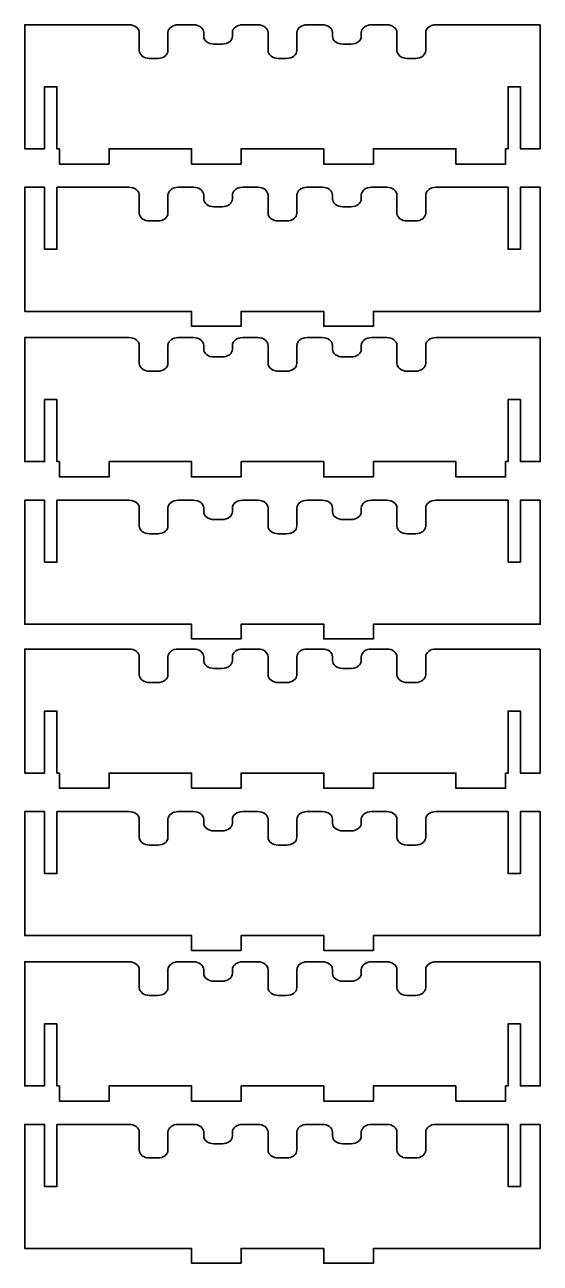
# Model space of a CAD drawing. Header units: inches. Extents: x 16 to 752, y -484 to -13.
# Drawn here: x 16.2 to 120.2, y -483.1 to -233.4 of the extents above; entities that cross this region are included whole.
import ezdxf

# ---------------------------------------------------------------- set-up
doc = ezdxf.new("R2010")
doc.units = ezdxf.units.IN
doc.header["$MEASUREMENT"] = 0
doc.layers.add('Capa 1', color=7, linetype='Continuous')

msp = doc.modelspace()

# ---------------------------------------------------------------- linework, layer by layer
at = {"layer": 'Capa 1', "color": 250, "lineweight": 35, "true_color": 0x1c1c1b}
for points, knots in [([(120.2, -233.4), (120.2, -233.4), (120.2, -258.4), (120.2, -258.4), (120.2, -258.4), (116.2, -258.4), (116.2, -258.4), (116.2, -258.4), (116.2, -245.9), (116.2, -245.9), (116.2, -245.9), (113.7, -245.9), (113.7, -245.9), (113.7, -245.9), (113.7, -258.4), (113.7, -258.4), (113.7, -258.4), (113.2, -258.4), (113.2, -258.4), (113.2, -258.4), (113.2, -261.49), (113.2, -261.49), (113.2, -261.49), (103.2, -261.49), (103.2, -261.49), (103.2, -261.49), (103.2, -258.4), (103.2, -258.4), (103.2, -258.4), (86.53, -258.4), (86.53, -258.4), (86.53, -258.4), (86.53, -261.49), (86.53, -261.49), (86.53, -261.49), (76.53, -261.49), (76.53, -261.49), (76.53, -261.49), (76.53, -258.4), (76.53, -258.4), (76.53, -258.4), (59.86, -258.4), (59.86, -258.4), (59.86, -258.4), (59.86, -261.49), (59.86, -261.49), (59.86, -261.49), (49.87, -261.49), (49.87, -261.49), (49.87, -261.49), (49.87, -258.4), (49.87, -258.4), (49.87, -258.4), (33.2, -258.4), (33.2, -258.4), (33.2, -258.4), (33.2, -261.49), (33.2, -261.49), (33.2, -261.49), (23.2, -261.49), (23.2, -261.49), (23.2, -261.49), (23.2, -258.4), (23.2, -258.4), (23.2, -258.4), (22.7, -258.4), (22.7, -258.4), (22.7, -258.4), (22.7, -245.9), (22.7, -245.9), (22.7, -245.9), (20.2, -245.9), (20.2, -245.9), (20.2, -245.9), (20.2, -258.4), (20.2, -258.4), (20.2, -258.4), (16.2, -258.4), (16.2, -258.4), (16.2, -258.4), (16.2, -233.4), (16.2, -233.4), (16.2, -233.4), (37.23, -233.4), (37.23, -233.4), (38.37, -233.4), (39.3, -234.1), (39.3, -234.96), (39.3, -234.96), (39.3, -238.61), (39.3, -238.61), (39.3, -239.47), (40.23, -240.18), (41.37, -240.18), (41.37, -240.18), (43.03, -240.18), (43.03, -240.18), (44.18, -240.18), (45.1, -239.47), (45.1, -238.61), (45.1, -238.61), (45.1, -234.96), (45.1, -234.96), (45.1, -234.1), (46.03, -233.4), (47.17, -233.4), (47.17, -233.4), (50.23, -233.4), (50.23, -233.4), (51.37, -233.4), (52.3, -234.1), (52.3, -234.96), (52.3, -234.96), (52.3, -235.74), (52.3, -235.74), (52.3, -236.61), (53.23, -237.31), (54.37, -237.31), (54.37, -237.31), (56.03, -237.31), (56.03, -237.31), (57.18, -237.31), (58.1, -236.61), (58.1, -235.74), (58.1, -235.74), (58.1, -234.96), (58.1, -234.96), (58.1, -234.1), (59.03, -233.4), (60.17, -233.4), (60.17, -233.4), (63.23, -233.4), (63.23, -233.4), (64.37, -233.4), (65.29, -234.1), (65.29, -234.96), (65.29, -234.96), (65.29, -238.61), (65.29, -238.61), (65.29, -239.47), (66.22, -240.18), (67.36, -240.18), (67.36, -240.18), (69.03, -240.18), (69.03, -240.18), (70.17, -240.18), (71.1, -239.47), (71.1, -238.61), (71.1, -238.61), (71.1, -234.96), (71.1, -234.96), (71.1, -234.1), (72.02, -233.4), (73.17, -233.4), (73.17, -233.4), (76.23, -233.4), (76.23, -233.4), (77.37, -233.4), (78.29, -234.1), (78.29, -234.96), (78.29, -234.96), (78.29, -235.74), (78.29, -235.74), (78.29, -236.61), (79.22, -237.31), (80.36, -237.31), (80.36, -237.31), (82.03, -237.31), (82.03, -237.31), (83.17, -237.31), (84.1, -236.61), (84.1, -235.74), (84.1, -235.74), (84.1, -234.96), (84.1, -234.96), (84.1, -234.1), (85.02, -233.4), (86.17, -233.4), (86.17, -233.4), (89.23, -233.4), (89.23, -233.4), (90.37, -233.4), (91.29, -234.1), (91.29, -234.96), (91.29, -234.96), (91.29, -238.61), (91.29, -238.61), (91.29, -239.47), (92.22, -240.18), (93.36, -240.18), (93.36, -240.18), (95.03, -240.18), (95.03, -240.18), (96.17, -240.18), (97.1, -239.47), (97.1, -238.61), (97.1, -238.61), (97.1, -234.96), (97.1, -234.96), (97.1, -234.1), (98.02, -233.4), (99.17, -233.4), (99.17, -233.4), (120.2, -233.4), (120.2, -233.4)], [0, 0, 0, 0, 1, 1, 1, 2, 2, 2, 3, 3, 3, 4, 4, 4, 5, 5, 5, 6, 6, 6, 7, 7, 7, 8, 8, 8, 9, 9, 9, 10, 10, 10, 11, 11, 11, 12, 12, 12, 13, 13, 13, 14, 14, 14, 15, 15, 15, 16, 16, 16, 17, 17, 17, 18, 18, 18, 19, 19, 19, 20, 20, 20, 21, 21, 21, 22, 22, 22, 23, 23, 23, 24, 24, 24, 25, 25, 25, 26, 26, 26, 27, 27, 27, 28, 28, 28, 29, 29, 29, 30, 30, 30, 31, 31, 31, 32, 32, 32, 33, 33, 33, 34, 34, 34, 35, 35, 35, 36, 36, 36, 37, 37, 37, 38, 38, 38, 39, 39, 39, 40, 40, 40, 41, 41, 41, 42, 42, 42, 43, 43, 43, 44, 44, 44, 45, 45, 45, 46, 46, 46, 47, 47, 47, 48, 48, 48, 49, 49, 49, 50, 50, 50, 51, 51, 51, 52, 52, 52, 53, 53, 53, 54, 54, 54, 55, 55, 55, 56, 56, 56, 57, 57, 57, 58, 58, 58, 59, 59, 59, 60, 60, 60, 61, 61, 61, 62, 62, 62, 63, 63, 63, 64, 64, 64, 65, 65, 65, 66, 66, 66, 67, 67, 67, 68, 68, 68, 68]), ([(120.2, -266.17), (120.2, -266.17), (120.2, -291.18), (120.2, -291.18), (120.2, -291.18), (86.53, -291.18), (86.53, -291.18), (86.53, -291.18), (86.53, -294.16), (86.53, -294.16), (86.53, -294.16), (76.53, -294.16), (76.53, -294.16), (76.53, -294.16), (76.53, -291.18), (76.53, -291.18), (76.53, -291.18), (59.86, -291.18), (59.86, -291.18), (59.86, -291.18), (59.86, -294.16), (59.86, -294.16), (59.86, -294.16), (49.87, -294.16), (49.87, -294.16), (49.87, -294.16), (49.87, -291.18), (49.87, -291.18), (49.87, -291.18), (16.2, -291.18), (16.2, -291.18), (16.2, -291.18), (16.2, -266.17), (16.2, -266.17), (16.2, -266.17), (20.2, -266.17), (20.2, -266.17), (20.2, -266.17), (20.2, -278.67), (20.2, -278.67), (20.2, -278.67), (22.7, -278.67), (22.7, -278.67), (22.7, -278.67), (22.7, -266.17), (22.7, -266.17), (22.7, -266.17), (37.23, -266.17), (37.23, -266.17), (38.37, -266.17), (39.3, -266.87), (39.3, -267.74), (39.3, -267.74), (39.3, -271.39), (39.3, -271.39), (39.3, -272.25), (40.23, -272.95), (41.37, -272.95), (41.37, -272.95), (43.03, -272.95), (43.03, -272.95), (44.18, -272.95), (45.1, -272.25), (45.1, -271.39), (45.1, -271.39), (45.1, -267.74), (45.1, -267.74), (45.1, -266.87), (46.03, -266.17), (47.17, -266.17), (47.17, -266.17), (50.23, -266.17), (50.23, -266.17), (51.37, -266.17), (52.3, -266.87), (52.3, -267.74), (52.3, -267.74), (52.3, -268.52), (52.3, -268.52), (52.3, -269.38), (53.23, -270.08), (54.37, -270.08), (54.37, -270.08), (56.03, -270.08), (56.03, -270.08), (57.18, -270.08), (58.1, -269.38), (58.1, -268.52), (58.1, -268.52), (58.1, -267.74), (58.1, -267.74), (58.1, -266.87), (59.03, -266.17), (60.17, -266.17), (60.17, -266.17), (63.23, -266.17), (63.23, -266.17), (64.37, -266.17), (65.29, -266.87), (65.29, -267.74), (65.29, -267.74), (65.29, -271.39), (65.29, -271.39), (65.29, -272.25), (66.22, -272.95), (67.36, -272.95), (67.36, -272.95), (69.03, -272.95), (69.03, -272.95), (70.17, -272.95), (71.1, -272.25), (71.1, -271.39), (71.1, -271.39), (71.1, -267.74), (71.1, -267.74), (71.1, -266.87), (72.02, -266.17), (73.17, -266.17), (73.17, -266.17), (76.23, -266.17), (76.23, -266.17), (77.37, -266.17), (78.29, -266.87), (78.29, -267.74), (78.29, -267.74), (78.29, -268.52), (78.29, -268.52), (78.29, -269.38), (79.22, -270.08), (80.36, -270.08), (80.36, -270.08), (82.03, -270.08), (82.03, -270.08), (83.17, -270.08), (84.1, -269.38), (84.1, -268.52), (84.1, -268.52), (84.1, -267.74), (84.1, -267.74), (84.1, -266.87), (85.02, -266.17), (86.17, -266.17), (86.17, -266.17), (89.23, -266.17), (89.23, -266.17), (90.37, -266.17), (91.29, -266.87), (91.29, -267.74), (91.29, -267.74), (91.29, -271.39), (91.29, -271.39), (91.29, -272.25), (92.22, -272.95), (93.36, -272.95), (93.36, -272.95), (95.03, -272.95), (95.03, -272.95), (96.17, -272.95), (97.1, -272.25), (97.1, -271.39), (97.1, -271.39), (97.1, -267.74), (97.1, -267.74), (97.1, -266.87), (98.02, -266.17), (99.17, -266.17), (99.17, -266.17), (113.7, -266.17), (113.7, -266.17), (113.7, -266.17), (113.7, -278.67), (113.7, -278.67), (113.7, -278.67), (116.2, -278.67), (116.2, -278.67), (116.2, -278.67), (116.2, -266.17), (116.2, -266.17), (116.2, -266.17), (120.2, -266.17), (120.2, -266.17)], [0, 0, 0, 0, 1, 1, 1, 2, 2, 2, 3, 3, 3, 4, 4, 4, 5, 5, 5, 6, 6, 6, 7, 7, 7, 8, 8, 8, 9, 9, 9, 10, 10, 10, 11, 11, 11, 12, 12, 12, 13, 13, 13, 14, 14, 14, 15, 15, 15, 16, 16, 16, 17, 17, 17, 18, 18, 18, 19, 19, 19, 20, 20, 20, 21, 21, 21, 22, 22, 22, 23, 23, 23, 24, 24, 24, 25, 25, 25, 26, 26, 26, 27, 27, 27, 28, 28, 28, 29, 29, 29, 30, 30, 30, 31, 31, 31, 32, 32, 32, 33, 33, 33, 34, 34, 34, 35, 35, 35, 36, 36, 36, 37, 37, 37, 38, 38, 38, 39, 39, 39, 40, 40, 40, 41, 41, 41, 42, 42, 42, 43, 43, 43, 44, 44, 44, 45, 45, 45, 46, 46, 46, 47, 47, 47, 48, 48, 48, 49, 49, 49, 50, 50, 50, 51, 51, 51, 52, 52, 52, 53, 53, 53, 54, 54, 54, 55, 55, 55, 56, 56, 56, 57, 57, 57, 58, 58, 58, 59, 59, 59, 60, 60, 60, 60]), ([(120.2, -296.46), (120.2, -296.46), (120.2, -321.46), (120.2, -321.46), (120.2, -321.46), (116.2, -321.46), (116.2, -321.46), (116.2, -321.46), (116.2, -308.96), (116.2, -308.96), (116.2, -308.96), (113.7, -308.96), (113.7, -308.96), (113.7, -308.96), (113.7, -321.46), (113.7, -321.46), (113.7, -321.46), (113.2, -321.46), (113.2, -321.46), (113.2, -321.46), (113.2, -324.55), (113.2, -324.55), (113.2, -324.55), (103.2, -324.55), (103.2, -324.55), (103.2, -324.55), (103.2, -321.46), (103.2, -321.46), (103.2, -321.46), (86.53, -321.46), (86.53, -321.46), (86.53, -321.46), (86.53, -324.55), (86.53, -324.55), (86.53, -324.55), (76.53, -324.55), (76.53, -324.55), (76.53, -324.55), (76.53, -321.46), (76.53, -321.46), (76.53, -321.46), (59.86, -321.46), (59.86, -321.46), (59.86, -321.46), (59.86, -324.55), (59.86, -324.55), (59.86, -324.55), (49.87, -324.55), (49.87, -324.55), (49.87, -324.55), (49.87, -321.46), (49.87, -321.46), (49.87, -321.46), (33.2, -321.46), (33.2, -321.46), (33.2, -321.46), (33.2, -324.55), (33.2, -324.55), (33.2, -324.55), (23.2, -324.55), (23.2, -324.55), (23.2, -324.55), (23.2, -321.46), (23.2, -321.46), (23.2, -321.46), (22.7, -321.46), (22.7, -321.46), (22.7, -321.46), (22.7, -308.96), (22.7, -308.96), (22.7, -308.96), (20.2, -308.96), (20.2, -308.96), (20.2, -308.96), (20.2, -321.46), (20.2, -321.46), (20.2, -321.46), (16.2, -321.46), (16.2, -321.46), (16.2, -321.46), (16.2, -296.46), (16.2, -296.46), (16.2, -296.46), (37.23, -296.46), (37.23, -296.46), (38.37, -296.46), (39.3, -297.16), (39.3, -298.03), (39.3, -298.03), (39.3, -301.67), (39.3, -301.67), (39.3, -302.53), (40.23, -303.24), (41.37, -303.24), (41.37, -303.24), (43.03, -303.24), (43.03, -303.24), (44.18, -303.24), (45.1, -302.53), (45.1, -301.67), (45.1, -301.67), (45.1, -298.03), (45.1, -298.03), (45.1, -297.16), (46.03, -296.46), (47.17, -296.46), (47.17, -296.46), (50.23, -296.46), (50.23, -296.46), (51.37, -296.46), (52.3, -297.16), (52.3, -298.03), (52.3, -298.03), (52.3, -298.8), (52.3, -298.8), (52.3, -299.67), (53.23, -300.37), (54.37, -300.37), (54.37, -300.37), (56.03, -300.37), (56.03, -300.37), (57.18, -300.37), (58.1, -299.67), (58.1, -298.8), (58.1, -298.8), (58.1, -298.03), (58.1, -298.03), (58.1, -297.16), (59.03, -296.46), (60.17, -296.46), (60.17, -296.46), (63.23, -296.46), (63.23, -296.46), (64.37, -296.46), (65.29, -297.16), (65.29, -298.03), (65.29, -298.03), (65.29, -301.67), (65.29, -301.67), (65.29, -302.53), (66.22, -303.24), (67.36, -303.24), (67.36, -303.24), (69.03, -303.24), (69.03, -303.24), (70.17, -303.24), (71.1, -302.53), (71.1, -301.67), (71.1, -301.67), (71.1, -298.03), (71.1, -298.03), (71.1, -297.16), (72.02, -296.46), (73.17, -296.46), (73.17, -296.46), (76.23, -296.46), (76.23, -296.46), (77.37, -296.46), (78.29, -297.16), (78.29, -298.03), (78.29, -298.03), (78.29, -298.8), (78.29, -298.8), (78.29, -299.67), (79.22, -300.37), (80.36, -300.37), (80.36, -300.37), (82.03, -300.37), (82.03, -300.37), (83.17, -300.37), (84.1, -299.67), (84.1, -298.8), (84.1, -298.8), (84.1, -298.03), (84.1, -298.03), (84.1, -297.16), (85.02, -296.46), (86.17, -296.46), (86.17, -296.46), (89.23, -296.46), (89.23, -296.46), (90.37, -296.46), (91.29, -297.16), (91.29, -298.03), (91.29, -298.03), (91.29, -301.67), (91.29, -301.67), (91.29, -302.53), (92.22, -303.24), (93.36, -303.24), (93.36, -303.24), (95.03, -303.24), (95.03, -303.24), (96.17, -303.24), (97.1, -302.53), (97.1, -301.67), (97.1, -301.67), (97.1, -298.03), (97.1, -298.03), (97.1, -297.16), (98.02, -296.46), (99.17, -296.46), (99.17, -296.46), (120.2, -296.46), (120.2, -296.46)], [0, 0, 0, 0, 1, 1, 1, 2, 2, 2, 3, 3, 3, 4, 4, 4, 5, 5, 5, 6, 6, 6, 7, 7, 7, 8, 8, 8, 9, 9, 9, 10, 10, 10, 11, 11, 11, 12, 12, 12, 13, 13, 13, 14, 14, 14, 15, 15, 15, 16, 16, 16, 17, 17, 17, 18, 18, 18, 19, 19, 19, 20, 20, 20, 21, 21, 21, 22, 22, 22, 23, 23, 23, 24, 24, 24, 25, 25, 25, 26, 26, 26, 27, 27, 27, 28, 28, 28, 29, 29, 29, 30, 30, 30, 31, 31, 31, 32, 32, 32, 33, 33, 33, 34, 34, 34, 35, 35, 35, 36, 36, 36, 37, 37, 37, 38, 38, 38, 39, 39, 39, 40, 40, 40, 41, 41, 41, 42, 42, 42, 43, 43, 43, 44, 44, 44, 45, 45, 45, 46, 46, 46, 47, 47, 47, 48, 48, 48, 49, 49, 49, 50, 50, 50, 51, 51, 51, 52, 52, 52, 53, 53, 53, 54, 54, 54, 55, 55, 55, 56, 56, 56, 57, 57, 57, 58, 58, 58, 59, 59, 59, 60, 60, 60, 61, 61, 61, 62, 62, 62, 63, 63, 63, 64, 64, 64, 65, 65, 65, 66, 66, 66, 67, 67, 67, 68, 68, 68, 68]), ([(120.2, -329.24), (120.2, -329.24), (120.2, -354.24), (120.2, -354.24), (120.2, -354.24), (86.53, -354.24), (86.53, -354.24), (86.53, -354.24), (86.53, -357.22), (86.53, -357.22), (86.53, -357.22), (76.53, -357.22), (76.53, -357.22), (76.53, -357.22), (76.53, -354.24), (76.53, -354.24), (76.53, -354.24), (59.86, -354.24), (59.86, -354.24), (59.86, -354.24), (59.86, -357.22), (59.86, -357.22), (59.86, -357.22), (49.87, -357.22), (49.87, -357.22), (49.87, -357.22), (49.87, -354.24), (49.87, -354.24), (49.87, -354.24), (16.2, -354.24), (16.2, -354.24), (16.2, -354.24), (16.2, -329.24), (16.2, -329.24), (16.2, -329.24), (20.2, -329.24), (20.2, -329.24), (20.2, -329.24), (20.2, -341.73), (20.2, -341.73), (20.2, -341.73), (22.7, -341.73), (22.7, -341.73), (22.7, -341.73), (22.7, -329.24), (22.7, -329.24), (22.7, -329.24), (37.23, -329.24), (37.23, -329.24), (38.37, -329.24), (39.3, -329.93), (39.3, -330.8), (39.3, -330.8), (39.3, -334.45), (39.3, -334.45), (39.3, -335.31), (40.23, -336.01), (41.37, -336.01), (41.37, -336.01), (43.03, -336.01), (43.03, -336.01), (44.18, -336.01), (45.1, -335.31), (45.1, -334.45), (45.1, -334.45), (45.1, -330.8), (45.1, -330.8), (45.1, -329.93), (46.03, -329.24), (47.17, -329.24), (47.17, -329.24), (50.23, -329.24), (50.23, -329.24), (51.37, -329.24), (52.3, -329.93), (52.3, -330.8), (52.3, -330.8), (52.3, -331.58), (52.3, -331.58), (52.3, -332.44), (53.23, -333.14), (54.37, -333.14), (54.37, -333.14), (56.03, -333.14), (56.03, -333.14), (57.18, -333.14), (58.1, -332.44), (58.1, -331.58), (58.1, -331.58), (58.1, -330.8), (58.1, -330.8), (58.1, -329.93), (59.03, -329.24), (60.17, -329.24), (60.17, -329.24), (63.23, -329.24), (63.23, -329.24), (64.37, -329.24), (65.29, -329.93), (65.29, -330.8), (65.29, -330.8), (65.29, -334.45), (65.29, -334.45), (65.29, -335.31), (66.22, -336.01), (67.36, -336.01), (67.36, -336.01), (69.03, -336.01), (69.03, -336.01), (70.17, -336.01), (71.1, -335.31), (71.1, -334.45), (71.1, -334.45), (71.1, -330.8), (71.1, -330.8), (71.1, -329.93), (72.02, -329.24), (73.17, -329.24), (73.17, -329.24), (76.23, -329.24), (76.23, -329.24), (77.37, -329.24), (78.29, -329.93), (78.29, -330.8), (78.29, -330.8), (78.29, -331.58), (78.29, -331.58), (78.29, -332.44), (79.22, -333.14), (80.36, -333.14), (80.36, -333.14), (82.03, -333.14), (82.03, -333.14), (83.17, -333.14), (84.1, -332.44), (84.1, -331.58), (84.1, -331.58), (84.1, -330.8), (84.1, -330.8), (84.1, -329.93), (85.02, -329.24), (86.17, -329.24), (86.17, -329.24), (89.23, -329.24), (89.23, -329.24), (90.37, -329.24), (91.29, -329.93), (91.29, -330.8), (91.29, -330.8), (91.29, -334.45), (91.29, -334.45), (91.29, -335.31), (92.22, -336.01), (93.36, -336.01), (93.36, -336.01), (95.03, -336.01), (95.03, -336.01), (96.17, -336.01), (97.1, -335.31), (97.1, -334.45), (97.1, -334.45), (97.1, -330.8), (97.1, -330.8), (97.1, -329.93), (98.02, -329.24), (99.17, -329.24), (99.17, -329.24), (113.7, -329.24), (113.7, -329.24), (113.7, -329.24), (113.7, -341.73), (113.7, -341.73), (113.7, -341.73), (116.2, -341.73), (116.2, -341.73), (116.2, -341.73), (116.2, -329.24), (116.2, -329.24), (116.2, -329.24), (120.2, -329.24), (120.2, -329.24)], [0, 0, 0, 0, 1, 1, 1, 2, 2, 2, 3, 3, 3, 4, 4, 4, 5, 5, 5, 6, 6, 6, 7, 7, 7, 8, 8, 8, 9, 9, 9, 10, 10, 10, 11, 11, 11, 12, 12, 12, 13, 13, 13, 14, 14, 14, 15, 15, 15, 16, 16, 16, 17, 17, 17, 18, 18, 18, 19, 19, 19, 20, 20, 20, 21, 21, 21, 22, 22, 22, 23, 23, 23, 24, 24, 24, 25, 25, 25, 26, 26, 26, 27, 27, 27, 28, 28, 28, 29, 29, 29, 30, 30, 30, 31, 31, 31, 32, 32, 32, 33, 33, 33, 34, 34, 34, 35, 35, 35, 36, 36, 36, 37, 37, 37, 38, 38, 38, 39, 39, 39, 40, 40, 40, 41, 41, 41, 42, 42, 42, 43, 43, 43, 44, 44, 44, 45, 45, 45, 46, 46, 46, 47, 47, 47, 48, 48, 48, 49, 49, 49, 50, 50, 50, 51, 51, 51, 52, 52, 52, 53, 53, 53, 54, 54, 54, 55, 55, 55, 56, 56, 56, 57, 57, 57, 58, 58, 58, 59, 59, 59, 60, 60, 60, 60]), ([(120.2, -359.24), (120.2, -359.24), (120.2, -384.24), (120.2, -384.24), (120.2, -384.24), (116.2, -384.24), (116.2, -384.24), (116.2, -384.24), (116.2, -371.74), (116.2, -371.74), (116.2, -371.74), (113.7, -371.74), (113.7, -371.74), (113.7, -371.74), (113.7, -384.24), (113.7, -384.24), (113.7, -384.24), (113.2, -384.24), (113.2, -384.24), (113.2, -384.24), (113.2, -387.32), (113.2, -387.32), (113.2, -387.32), (103.2, -387.32), (103.2, -387.32), (103.2, -387.32), (103.2, -384.24), (103.2, -384.24), (103.2, -384.24), (86.53, -384.24), (86.53, -384.24), (86.53, -384.24), (86.53, -387.32), (86.53, -387.32), (86.53, -387.32), (76.53, -387.32), (76.53, -387.32), (76.53, -387.32), (76.53, -384.24), (76.53, -384.24), (76.53, -384.24), (59.86, -384.24), (59.86, -384.24), (59.86, -384.24), (59.86, -387.32), (59.86, -387.32), (59.86, -387.32), (49.87, -387.32), (49.87, -387.32), (49.87, -387.32), (49.87, -384.24), (49.87, -384.24), (49.87, -384.24), (33.2, -384.24), (33.2, -384.24), (33.2, -384.24), (33.2, -387.32), (33.2, -387.32), (33.2, -387.32), (23.2, -387.32), (23.2, -387.32), (23.2, -387.32), (23.2, -384.24), (23.2, -384.24), (23.2, -384.24), (22.7, -384.24), (22.7, -384.24), (22.7, -384.24), (22.7, -371.74), (22.7, -371.74), (22.7, -371.74), (20.2, -371.74), (20.2, -371.74), (20.2, -371.74), (20.2, -384.24), (20.2, -384.24), (20.2, -384.24), (16.2, -384.24), (16.2, -384.24), (16.2, -384.24), (16.2, -359.24), (16.2, -359.24), (16.2, -359.24), (37.23, -359.24), (37.23, -359.24), (38.37, -359.24), (39.3, -359.94), (39.3, -360.8), (39.3, -360.8), (39.3, -364.45), (39.3, -364.45), (39.3, -365.31), (40.23, -366.01), (41.37, -366.01), (41.37, -366.01), (43.03, -366.01), (43.03, -366.01), (44.18, -366.01), (45.1, -365.31), (45.1, -364.45), (45.1, -364.45), (45.1, -360.8), (45.1, -360.8), (45.1, -359.94), (46.03, -359.24), (47.17, -359.24), (47.17, -359.24), (50.23, -359.24), (50.23, -359.24), (51.37, -359.24), (52.3, -359.94), (52.3, -360.8), (52.3, -360.8), (52.3, -361.58), (52.3, -361.58), (52.3, -362.44), (53.23, -363.14), (54.37, -363.14), (54.37, -363.14), (56.03, -363.14), (56.03, -363.14), (57.18, -363.14), (58.1, -362.44), (58.1, -361.58), (58.1, -361.58), (58.1, -360.8), (58.1, -360.8), (58.1, -359.94), (59.03, -359.24), (60.17, -359.24), (60.17, -359.24), (63.23, -359.24), (63.23, -359.24), (64.37, -359.24), (65.29, -359.94), (65.29, -360.8), (65.29, -360.8), (65.29, -364.45), (65.29, -364.45), (65.29, -365.31), (66.22, -366.01), (67.36, -366.01), (67.36, -366.01), (69.03, -366.01), (69.03, -366.01), (70.17, -366.01), (71.1, -365.31), (71.1, -364.45), (71.1, -364.45), (71.1, -360.8), (71.1, -360.8), (71.1, -359.94), (72.02, -359.24), (73.17, -359.24), (73.17, -359.24), (76.23, -359.24), (76.23, -359.24), (77.37, -359.24), (78.29, -359.94), (78.29, -360.8), (78.29, -360.8), (78.29, -361.58), (78.29, -361.58), (78.29, -362.44), (79.22, -363.14), (80.36, -363.14), (80.36, -363.14), (82.03, -363.14), (82.03, -363.14), (83.17, -363.14), (84.1, -362.44), (84.1, -361.58), (84.1, -361.58), (84.1, -360.8), (84.1, -360.8), (84.1, -359.94), (85.02, -359.24), (86.17, -359.24), (86.17, -359.24), (89.23, -359.24), (89.23, -359.24), (90.37, -359.24), (91.29, -359.94), (91.29, -360.8), (91.29, -360.8), (91.29, -364.45), (91.29, -364.45), (91.29, -365.31), (92.22, -366.01), (93.36, -366.01), (93.36, -366.01), (95.03, -366.01), (95.03, -366.01), (96.17, -366.01), (97.1, -365.31), (97.1, -364.45), (97.1, -364.45), (97.1, -360.8), (97.1, -360.8), (97.1, -359.94), (98.02, -359.24), (99.17, -359.24), (99.17, -359.24), (120.2, -359.24), (120.2, -359.24)], [0, 0, 0, 0, 1, 1, 1, 2, 2, 2, 3, 3, 3, 4, 4, 4, 5, 5, 5, 6, 6, 6, 7, 7, 7, 8, 8, 8, 9, 9, 9, 10, 10, 10, 11, 11, 11, 12, 12, 12, 13, 13, 13, 14, 14, 14, 15, 15, 15, 16, 16, 16, 17, 17, 17, 18, 18, 18, 19, 19, 19, 20, 20, 20, 21, 21, 21, 22, 22, 22, 23, 23, 23, 24, 24, 24, 25, 25, 25, 26, 26, 26, 27, 27, 27, 28, 28, 28, 29, 29, 29, 30, 30, 30, 31, 31, 31, 32, 32, 32, 33, 33, 33, 34, 34, 34, 35, 35, 35, 36, 36, 36, 37, 37, 37, 38, 38, 38, 39, 39, 39, 40, 40, 40, 41, 41, 41, 42, 42, 42, 43, 43, 43, 44, 44, 44, 45, 45, 45, 46, 46, 46, 47, 47, 47, 48, 48, 48, 49, 49, 49, 50, 50, 50, 51, 51, 51, 52, 52, 52, 53, 53, 53, 54, 54, 54, 55, 55, 55, 56, 56, 56, 57, 57, 57, 58, 58, 58, 59, 59, 59, 60, 60, 60, 61, 61, 61, 62, 62, 62, 63, 63, 63, 64, 64, 64, 65, 65, 65, 66, 66, 66, 67, 67, 67, 68, 68, 68, 68]), ([(120.2, -392.01), (120.2, -392.01), (120.2, -417.01), (120.2, -417.01), (120.2, -417.01), (86.53, -417.01), (86.53, -417.01), (86.53, -417.01), (86.53, -420), (86.53, -420), (86.53, -420), (76.53, -420), (76.53, -420), (76.53, -420), (76.53, -417.01), (76.53, -417.01), (76.53, -417.01), (59.86, -417.01), (59.86, -417.01), (59.86, -417.01), (59.86, -420), (59.86, -420), (59.86, -420), (49.87, -420), (49.87, -420), (49.87, -420), (49.87, -417.01), (49.87, -417.01), (49.87, -417.01), (16.2, -417.01), (16.2, -417.01), (16.2, -417.01), (16.2, -392.01), (16.2, -392.01), (16.2, -392.01), (20.2, -392.01), (20.2, -392.01), (20.2, -392.01), (20.2, -404.51), (20.2, -404.51), (20.2, -404.51), (22.7, -404.51), (22.7, -404.51), (22.7, -404.51), (22.7, -392.01), (22.7, -392.01), (22.7, -392.01), (37.23, -392.01), (37.23, -392.01), (38.37, -392.01), (39.3, -392.71), (39.3, -393.57), (39.3, -393.57), (39.3, -397.22), (39.3, -397.22), (39.3, -398.08), (40.23, -398.78), (41.37, -398.78), (41.37, -398.78), (43.03, -398.78), (43.03, -398.78), (44.18, -398.78), (45.1, -398.08), (45.1, -397.22), (45.1, -397.22), (45.1, -393.57), (45.1, -393.57), (45.1, -392.71), (46.03, -392.01), (47.17, -392.01), (47.17, -392.01), (50.23, -392.01), (50.23, -392.01), (51.37, -392.01), (52.3, -392.71), (52.3, -393.57), (52.3, -393.57), (52.3, -394.35), (52.3, -394.35), (52.3, -395.22), (53.23, -395.91), (54.37, -395.91), (54.37, -395.91), (56.03, -395.91), (56.03, -395.91), (57.18, -395.91), (58.1, -395.22), (58.1, -394.35), (58.1, -394.35), (58.1, -393.57), (58.1, -393.57), (58.1, -392.71), (59.03, -392.01), (60.17, -392.01), (60.17, -392.01), (63.23, -392.01), (63.23, -392.01), (64.37, -392.01), (65.29, -392.71), (65.29, -393.57), (65.29, -393.57), (65.29, -397.22), (65.29, -397.22), (65.29, -398.08), (66.22, -398.78), (67.36, -398.78), (67.36, -398.78), (69.03, -398.78), (69.03, -398.78), (70.17, -398.78), (71.1, -398.08), (71.1, -397.22), (71.1, -397.22), (71.1, -393.57), (71.1, -393.57), (71.1, -392.71), (72.02, -392.01), (73.17, -392.01), (73.17, -392.01), (76.23, -392.01), (76.23, -392.01), (77.37, -392.01), (78.29, -392.71), (78.29, -393.57), (78.29, -393.57), (78.29, -394.35), (78.29, -394.35), (78.29, -395.22), (79.22, -395.91), (80.36, -395.91), (80.36, -395.91), (82.03, -395.91), (82.03, -395.91), (83.17, -395.91), (84.1, -395.22), (84.1, -394.35), (84.1, -394.35), (84.1, -393.57), (84.1, -393.57), (84.1, -392.71), (85.02, -392.01), (86.17, -392.01), (86.17, -392.01), (89.23, -392.01), (89.23, -392.01), (90.37, -392.01), (91.29, -392.71), (91.29, -393.57), (91.29, -393.57), (91.29, -397.22), (91.29, -397.22), (91.29, -398.08), (92.22, -398.78), (93.36, -398.78), (93.36, -398.78), (95.03, -398.78), (95.03, -398.78), (96.17, -398.78), (97.1, -398.08), (97.1, -397.22), (97.1, -397.22), (97.1, -393.57), (97.1, -393.57), (97.1, -392.71), (98.02, -392.01), (99.17, -392.01), (99.17, -392.01), (113.7, -392.01), (113.7, -392.01), (113.7, -392.01), (113.7, -404.5), (113.7, -404.5), (113.7, -404.5), (116.2, -404.51), (116.2, -404.51), (116.2, -404.51), (116.2, -392.01), (116.2, -392.01), (116.2, -392.01), (120.2, -392.01), (120.2, -392.01)], [0, 0, 0, 0, 1, 1, 1, 2, 2, 2, 3, 3, 3, 4, 4, 4, 5, 5, 5, 6, 6, 6, 7, 7, 7, 8, 8, 8, 9, 9, 9, 10, 10, 10, 11, 11, 11, 12, 12, 12, 13, 13, 13, 14, 14, 14, 15, 15, 15, 16, 16, 16, 17, 17, 17, 18, 18, 18, 19, 19, 19, 20, 20, 20, 21, 21, 21, 22, 22, 22, 23, 23, 23, 24, 24, 24, 25, 25, 25, 26, 26, 26, 27, 27, 27, 28, 28, 28, 29, 29, 29, 30, 30, 30, 31, 31, 31, 32, 32, 32, 33, 33, 33, 34, 34, 34, 35, 35, 35, 36, 36, 36, 37, 37, 37, 38, 38, 38, 39, 39, 39, 40, 40, 40, 41, 41, 41, 42, 42, 42, 43, 43, 43, 44, 44, 44, 45, 45, 45, 46, 46, 46, 47, 47, 47, 48, 48, 48, 49, 49, 49, 50, 50, 50, 51, 51, 51, 52, 52, 52, 53, 53, 53, 54, 54, 54, 55, 55, 55, 56, 56, 56, 57, 57, 57, 58, 58, 58, 59, 59, 59, 60, 60, 60, 60]), ([(120.2, -422.3), (120.2, -422.3), (120.2, -447.3), (120.2, -447.3), (120.2, -447.3), (116.2, -447.3), (116.2, -447.3), (116.2, -447.3), (116.2, -434.8), (116.2, -434.8), (116.2, -434.8), (113.7, -434.8), (113.7, -434.8), (113.7, -434.8), (113.7, -447.3), (113.7, -447.3), (113.7, -447.3), (113.2, -447.3), (113.2, -447.3), (113.2, -447.3), (113.2, -450.38), (113.2, -450.38), (113.2, -450.38), (103.2, -450.38), (103.2, -450.38), (103.2, -450.38), (103.2, -447.3), (103.2, -447.3), (103.2, -447.3), (86.53, -447.3), (86.53, -447.3), (86.53, -447.3), (86.53, -450.38), (86.53, -450.38), (86.53, -450.38), (76.53, -450.38), (76.53, -450.38), (76.53, -450.38), (76.53, -447.3), (76.53, -447.3), (76.53, -447.3), (59.86, -447.3), (59.86, -447.3), (59.86, -447.3), (59.86, -450.38), (59.86, -450.38), (59.86, -450.38), (49.87, -450.38), (49.87, -450.38), (49.87, -450.38), (49.87, -447.3), (49.87, -447.3), (49.87, -447.3), (33.2, -447.3), (33.2, -447.3), (33.2, -447.3), (33.2, -450.38), (33.2, -450.38), (33.2, -450.38), (23.2, -450.38), (23.2, -450.38), (23.2, -450.38), (23.2, -447.3), (23.2, -447.3), (23.2, -447.3), (22.7, -447.3), (22.7, -447.3), (22.7, -447.3), (22.7, -434.8), (22.7, -434.8), (22.7, -434.8), (20.2, -434.8), (20.2, -434.8), (20.2, -434.8), (20.2, -447.3), (20.2, -447.3), (20.2, -447.3), (16.2, -447.3), (16.2, -447.3), (16.2, -447.3), (16.2, -422.3), (16.2, -422.3), (16.2, -422.3), (37.23, -422.3), (37.23, -422.3), (38.37, -422.3), (39.3, -423), (39.3, -423.86), (39.3, -423.86), (39.3, -427.51), (39.3, -427.51), (39.3, -428.37), (40.23, -429.07), (41.37, -429.07), (41.37, -429.07), (43.03, -429.07), (43.03, -429.07), (44.18, -429.07), (45.1, -428.37), (45.1, -427.51), (45.1, -427.51), (45.1, -423.86), (45.1, -423.86), (45.1, -423), (46.03, -422.3), (47.17, -422.3), (47.17, -422.3), (50.23, -422.3), (50.23, -422.3), (51.37, -422.3), (52.3, -423), (52.3, -423.86), (52.3, -423.86), (52.3, -424.64), (52.3, -424.64), (52.3, -425.5), (53.23, -426.2), (54.37, -426.2), (54.37, -426.2), (56.03, -426.2), (56.03, -426.2), (57.18, -426.2), (58.1, -425.5), (58.1, -424.64), (58.1, -424.64), (58.1, -423.86), (58.1, -423.86), (58.1, -423), (59.03, -422.3), (60.17, -422.3), (60.17, -422.3), (63.23, -422.3), (63.23, -422.3), (64.37, -422.3), (65.29, -423), (65.29, -423.86), (65.29, -423.86), (65.29, -427.51), (65.29, -427.51), (65.29, -428.37), (66.22, -429.07), (67.36, -429.07), (67.36, -429.07), (69.03, -429.07), (69.03, -429.07), (70.17, -429.07), (71.1, -428.37), (71.1, -427.51), (71.1, -427.51), (71.1, -423.86), (71.1, -423.86), (71.1, -423), (72.02, -422.3), (73.17, -422.3), (73.17, -422.3), (76.23, -422.3), (76.23, -422.3), (77.37, -422.3), (78.29, -423), (78.29, -423.86), (78.29, -423.86), (78.29, -424.64), (78.29, -424.64), (78.29, -425.5), (79.22, -426.2), (80.36, -426.2), (80.36, -426.2), (82.03, -426.2), (82.03, -426.2), (83.17, -426.2), (84.1, -425.5), (84.1, -424.64), (84.1, -424.64), (84.1, -423.86), (84.1, -423.86), (84.1, -423), (85.02, -422.3), (86.17, -422.3), (86.17, -422.3), (89.23, -422.3), (89.23, -422.3), (90.37, -422.3), (91.29, -423), (91.29, -423.86), (91.29, -423.86), (91.29, -427.51), (91.29, -427.51), (91.29, -428.37), (92.22, -429.07), (93.36, -429.07), (93.36, -429.07), (95.03, -429.07), (95.03, -429.07), (96.17, -429.07), (97.1, -428.37), (97.1, -427.51), (97.1, -427.51), (97.1, -423.86), (97.1, -423.86), (97.1, -423), (98.02, -422.3), (99.17, -422.3), (99.17, -422.3), (120.2, -422.3), (120.2, -422.3)], [0, 0, 0, 0, 1, 1, 1, 2, 2, 2, 3, 3, 3, 4, 4, 4, 5, 5, 5, 6, 6, 6, 7, 7, 7, 8, 8, 8, 9, 9, 9, 10, 10, 10, 11, 11, 11, 12, 12, 12, 13, 13, 13, 14, 14, 14, 15, 15, 15, 16, 16, 16, 17, 17, 17, 18, 18, 18, 19, 19, 19, 20, 20, 20, 21, 21, 21, 22, 22, 22, 23, 23, 23, 24, 24, 24, 25, 25, 25, 26, 26, 26, 27, 27, 27, 28, 28, 28, 29, 29, 29, 30, 30, 30, 31, 31, 31, 32, 32, 32, 33, 33, 33, 34, 34, 34, 35, 35, 35, 36, 36, 36, 37, 37, 37, 38, 38, 38, 39, 39, 39, 40, 40, 40, 41, 41, 41, 42, 42, 42, 43, 43, 43, 44, 44, 44, 45, 45, 45, 46, 46, 46, 47, 47, 47, 48, 48, 48, 49, 49, 49, 50, 50, 50, 51, 51, 51, 52, 52, 52, 53, 53, 53, 54, 54, 54, 55, 55, 55, 56, 56, 56, 57, 57, 57, 58, 58, 58, 59, 59, 59, 60, 60, 60, 61, 61, 61, 62, 62, 62, 63, 63, 63, 64, 64, 64, 65, 65, 65, 66, 66, 66, 67, 67, 67, 68, 68, 68, 68]), ([(120.2, -455.07), (120.2, -455.07), (120.2, -480.07), (120.2, -480.07), (120.2, -480.07), (86.53, -480.07), (86.53, -480.07), (86.53, -480.07), (86.53, -483.06), (86.53, -483.06), (86.53, -483.06), (76.53, -483.06), (76.53, -483.06), (76.53, -483.06), (76.53, -480.07), (76.53, -480.07), (76.53, -480.07), (59.86, -480.07), (59.86, -480.07), (59.86, -480.07), (59.86, -483.06), (59.86, -483.06), (59.86, -483.06), (49.87, -483.06), (49.87, -483.06), (49.87, -483.06), (49.87, -480.07), (49.87, -480.07), (49.87, -480.07), (16.2, -480.07), (16.2, -480.07), (16.2, -480.07), (16.2, -455.07), (16.2, -455.07), (16.2, -455.07), (20.2, -455.07), (20.2, -455.07), (20.2, -455.07), (20.2, -467.57), (20.2, -467.57), (20.2, -467.57), (22.7, -467.57), (22.7, -467.57), (22.7, -467.57), (22.7, -455.07), (22.7, -455.07), (22.7, -455.07), (37.23, -455.07), (37.23, -455.07), (38.37, -455.07), (39.3, -455.77), (39.3, -456.63), (39.3, -456.63), (39.3, -460.28), (39.3, -460.28), (39.3, -461.14), (40.23, -461.84), (41.37, -461.84), (41.37, -461.84), (43.03, -461.84), (43.03, -461.84), (44.18, -461.84), (45.1, -461.14), (45.1, -460.28), (45.1, -460.28), (45.1, -456.63), (45.1, -456.63), (45.1, -455.77), (46.03, -455.07), (47.17, -455.07), (47.17, -455.07), (50.23, -455.07), (50.23, -455.07), (51.37, -455.07), (52.3, -455.77), (52.3, -456.63), (52.3, -456.63), (52.3, -457.41), (52.3, -457.41), (52.3, -458.28), (53.23, -458.98), (54.37, -458.98), (54.37, -458.98), (56.03, -458.98), (56.03, -458.98), (57.18, -458.98), (58.1, -458.28), (58.1, -457.41), (58.1, -457.41), (58.1, -456.63), (58.1, -456.63), (58.1, -455.77), (59.03, -455.07), (60.17, -455.07), (60.17, -455.07), (63.23, -455.07), (63.23, -455.07), (64.37, -455.07), (65.29, -455.77), (65.29, -456.63), (65.29, -456.63), (65.29, -460.28), (65.29, -460.28), (65.29, -461.14), (66.22, -461.84), (67.36, -461.84), (67.36, -461.84), (69.03, -461.84), (69.03, -461.84), (70.17, -461.84), (71.1, -461.14), (71.1, -460.28), (71.1, -460.28), (71.1, -456.63), (71.1, -456.63), (71.1, -455.77), (72.02, -455.07), (73.17, -455.07), (73.17, -455.07), (76.23, -455.07), (76.23, -455.07), (77.37, -455.07), (78.29, -455.77), (78.29, -456.63), (78.29, -456.63), (78.29, -457.41), (78.29, -457.41), (78.29, -458.28), (79.22, -458.98), (80.36, -458.98), (80.36, -458.98), (82.03, -458.98), (82.03, -458.98), (83.17, -458.98), (84.1, -458.28), (84.1, -457.41), (84.1, -457.41), (84.1, -456.63), (84.1, -456.63), (84.1, -455.77), (85.02, -455.07), (86.17, -455.07), (86.17, -455.07), (89.23, -455.07), (89.23, -455.07), (90.37, -455.07), (91.29, -455.77), (91.29, -456.63), (91.29, -456.63), (91.29, -460.28), (91.29, -460.28), (91.29, -461.14), (92.22, -461.84), (93.36, -461.84), (93.36, -461.84), (95.03, -461.84), (95.03, -461.84), (96.17, -461.84), (97.1, -461.14), (97.1, -460.28), (97.1, -460.28), (97.1, -456.63), (97.1, -456.63), (97.1, -455.77), (98.02, -455.07), (99.17, -455.07), (99.17, -455.07), (113.7, -455.07), (113.7, -455.07), (113.7, -455.07), (113.7, -467.57), (113.7, -467.57), (113.7, -467.57), (116.2, -467.57), (116.2, -467.57), (116.2, -467.57), (116.2, -455.07), (116.2, -455.07), (116.2, -455.07), (120.2, -455.07), (120.2, -455.07)], [0, 0, 0, 0, 1, 1, 1, 2, 2, 2, 3, 3, 3, 4, 4, 4, 5, 5, 5, 6, 6, 6, 7, 7, 7, 8, 8, 8, 9, 9, 9, 10, 10, 10, 11, 11, 11, 12, 12, 12, 13, 13, 13, 14, 14, 14, 15, 15, 15, 16, 16, 16, 17, 17, 17, 18, 18, 18, 19, 19, 19, 20, 20, 20, 21, 21, 21, 22, 22, 22, 23, 23, 23, 24, 24, 24, 25, 25, 25, 26, 26, 26, 27, 27, 27, 28, 28, 28, 29, 29, 29, 30, 30, 30, 31, 31, 31, 32, 32, 32, 33, 33, 33, 34, 34, 34, 35, 35, 35, 36, 36, 36, 37, 37, 37, 38, 38, 38, 39, 39, 39, 40, 40, 40, 41, 41, 41, 42, 42, 42, 43, 43, 43, 44, 44, 44, 45, 45, 45, 46, 46, 46, 47, 47, 47, 48, 48, 48, 49, 49, 49, 50, 50, 50, 51, 51, 51, 52, 52, 52, 53, 53, 53, 54, 54, 54, 55, 55, 55, 56, 56, 56, 57, 57, 57, 58, 58, 58, 59, 59, 59, 60, 60, 60, 60])]:
    msp.add_open_spline(points, degree=3, knots=knots, dxfattribs=at)

doc.saveas('drawing.dxf')
